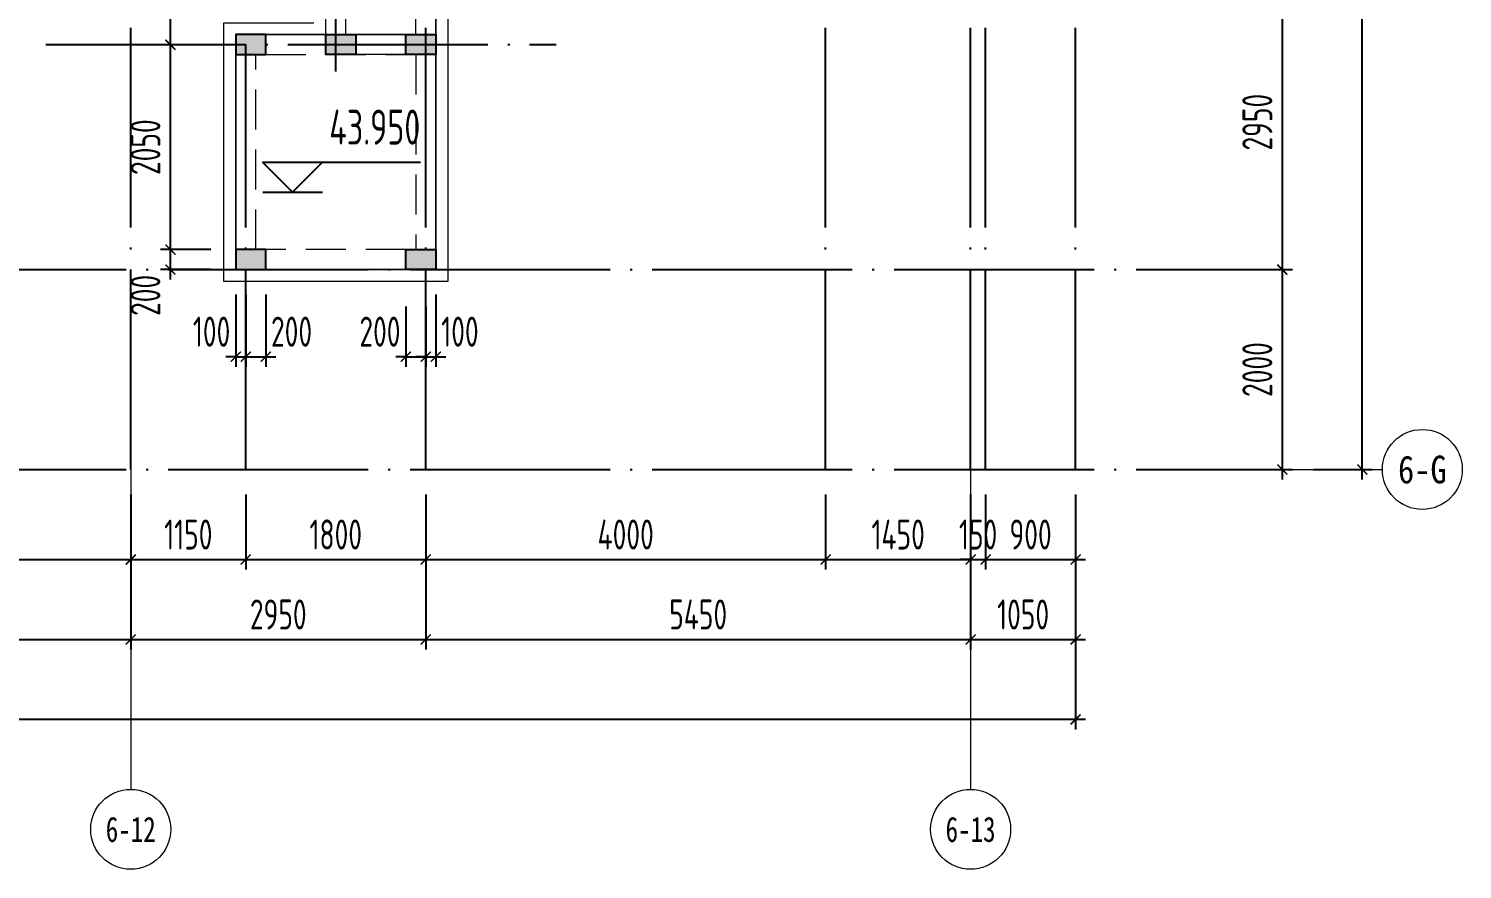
# Model space of a CAD drawing. Header units: millimetres. Extents: x -202076 to 1082610, y -439651 to 179350.
# Drawn here: x 365777 to 380116, y -404190 to -395780 of the extents above; entities that cross this region are included whole.
import ezdxf
from ezdxf.enums import TextEntityAlignment as Align

# ---------------------------------------------------------------- set-up
doc = ezdxf.new("R2010")
doc.units = ezdxf.units.MM
doc.header["$LTSCALE"] = 1000
doc.linetypes.add('DASHED', pattern=[0.75, 0.5, -0.25])
doc.linetypes.add('DOTE', pattern=[2.42, 2, -0.2, 0.02, -0.2])
for name, color, linetype in [('02-TEXT_轴号', 7, 'Continuous'), ('A_AXIS-轴线', 36, 'DOTE'), ('AXIS_TEXT', 7, 'Continuous'), ('COLU', 5, 'Continuous'), ('THIN', 7, 'Continuous')]:
    doc.layers.add(name, color=color, linetype=linetype)
for name, color, linetype, lineweight in [('BEAM', 4, 'DASHED', 0), ('DIM', 3, 'Continuous', 0), ('板洞边线', 3, 'Continuous', 18), ('砼梁', 4, 'Continuous', 18), ('边缘构件填充', 253, 'Continuous', 18)]:
    doc.layers.add(name, color=color, linetype=linetype, lineweight=lineweight)
doc.styles.add('_TCH_AXIS', font='STXIHEI.TTF', dxfattribs={"width": 0.75})
doc.styles.add('COMPLEX', font='COMPLEX')
doc.styles.add('TSSD_Dimension', font='tssdeng.shx', dxfattribs={"width": 0.7, "bigfont": 'hztxt.shx'})
doc.styles.add('TSSD_Label', font='tssdeng.shx', dxfattribs={"width": 0.7, "bigfont": 'Hztxt.shx'})
doc.dimstyles.new('TSSD_100_100', dxfattribs={"dimtxt": 300, "dimasz": 100, "dimexe": 100, "dimexo": 250, "dimgap": 100, "dimtad": 1, "dimdec": 0, "dimzin": 0, "dimdsep": 46, "dimtxsty": 'TSSD_Dimension', "dimblk": 'ARCHTICK', "dimcen": 0, "dimdle": 100, "dimclrt": 7, "dimadec": 0, "dimazin": 0, "dimtfac": 1, "dimtdec": 0, "dimtix": 1, "dimtmove": 2, "dimatfit": 3, "dimfxl": 1, "dimtolj": 1, "dimtzin": 0, "dimarcsym": 0})

# ---------------------------------------------------------------- blocks, each defined once
blk = doc.blocks.new('_AXISO')
blk.add_circle((0, 0), 0.5)
at = {"layer": 'AXIS_TEXT', "style": 'COMPLEX', "width": 1.041667}
blk.add_attdef('A', text='', height=0.56, dxfattribs=at).set_placement((-0.25, -0.28), (0.25, -0.28), align=Align.FIT)
blk = doc.blocks.new('_ARCHTICK')
at = {"color": 0, "linetype": 'ByBlock', "const_width": 0.15}
blk.add_lwpolyline([(-0.5, -0.5), (0.5, 0.5)], dxfattribs=at)
blk = doc.blocks.new('*D2573')
at = {"layer": 'Defpoints', "color": 0, "transparency": 16777216}
for p in [(378378, -390590), (379116, -390590), (378378, -400190)]:
    blk.add_point(p, dxfattribs=at)
at = {"layer": 'DIM', "color": 0, "lineweight": -2, "transparency": 16777216}
for p, q in [((378628, -390590), (379216, -390590)), ((379116, -400290), (379116, -390490)), ((378628, -400190), (379216, -400190))]:
    blk.add_line(p, q, dxfattribs=at)
at = {"layer": 'DIM', "color": 0, "lineweight": -2, "transparency": 16777216, "xscale": 100, "yscale": 100, "zscale": 100}
for p, rotation in [((379116, -390590), 90), ((379116, -400190), 270)]:
    blk.add_blockref('_ARCHTICK', p, dxfattribs=dict(at, rotation=rotation))
at = {"layer": 'DIM', "color": 7, "transparency": 16777216, "insert": (378866, -395390), "char_height": 300, "attachment_point": 5, "rotation": 90, "style": 'TSSD_Dimension'}
blk.add_mtext('\\A1;9600', dxfattribs=at)
blk = doc.blocks.new('*D2577')
at = {"layer": 'Defpoints', "color": 0, "transparency": 16777216}
for p in [(358398, -400190), (366798, -400190), (366798, -401890)]:
    blk.add_point(p, dxfattribs=at)
at = {"layer": 'DIM', "color": 0, "lineweight": -2, "transparency": 16777216}
for p, q in [((358398, -400440), (358398, -401990)), ((366798, -400440), (366798, -401990)), ((358298, -401890), (366898, -401890))]:
    blk.add_line(p, q, dxfattribs=at)
at = {"layer": 'DIM', "color": 0, "lineweight": -2, "transparency": 16777216, "xscale": 100, "yscale": 100, "zscale": 100, "rotation": 180}
blk.add_blockref('_ARCHTICK', (358398, -401890), dxfattribs=at)
at = {"layer": 'DIM', "color": 0, "lineweight": -2, "transparency": 16777216, "xscale": 100, "yscale": 100, "zscale": 100}
blk.add_blockref('_ARCHTICK', (366798, -401890), dxfattribs=at)
at = {"layer": 'DIM', "color": 7, "transparency": 16777216, "insert": (362598, -401640), "char_height": 300, "attachment_point": 5, "style": 'TSSD_Dimension'}
blk.add_mtext('\\A1;8400', dxfattribs=at)
blk = doc.blocks.new('*D2578')
at = {"layer": 'Defpoints', "color": 0, "transparency": 16777216}
for p in [(366798, -400190), (369748, -400190), (369748, -401890)]:
    blk.add_point(p, dxfattribs=at)
at = {"layer": 'DIM', "color": 0, "lineweight": -2, "transparency": 16777216}
for p, q in [((366798, -400440), (366798, -401990)), ((369748, -400440), (369748, -401990)), ((366698, -401890), (369848, -401890))]:
    blk.add_line(p, q, dxfattribs=at)
at = {"layer": 'DIM', "color": 0, "lineweight": -2, "transparency": 16777216, "xscale": 100, "yscale": 100, "zscale": 100, "rotation": 180}
blk.add_blockref('_ARCHTICK', (366798, -401890), dxfattribs=at)
at = {"layer": 'DIM', "color": 0, "lineweight": -2, "transparency": 16777216, "xscale": 100, "yscale": 100, "zscale": 100}
blk.add_blockref('_ARCHTICK', (369748, -401890), dxfattribs=at)
at = {"layer": 'DIM', "color": 7, "transparency": 16777216, "insert": (368273, -401640), "char_height": 300, "attachment_point": 5, "style": 'TSSD_Dimension'}
blk.add_mtext('\\A1;2950', dxfattribs=at)
blk = doc.blocks.new('*D2595')
at = {"layer": 'Defpoints', "color": 0, "transparency": 16777216}
for p in [(366798, -400190), (367948, -400190), (367948, -401090)]:
    blk.add_point(p, dxfattribs=at)
at = {"layer": 'DIM', "color": 0, "lineweight": -2, "transparency": 16777216}
for p, q in [((366798, -400440), (366798, -401190)), ((367948, -400440), (367948, -401190)), ((366698, -401090), (368048, -401090))]:
    blk.add_line(p, q, dxfattribs=at)
at = {"layer": 'DIM', "color": 0, "lineweight": -2, "transparency": 16777216, "xscale": 100, "yscale": 100, "zscale": 100, "rotation": 180}
blk.add_blockref('_ARCHTICK', (366798, -401090), dxfattribs=at)
at = {"layer": 'DIM', "color": 0, "lineweight": -2, "transparency": 16777216, "xscale": 100, "yscale": 100, "zscale": 100}
blk.add_blockref('_ARCHTICK', (367948, -401090), dxfattribs=at)
at = {"layer": 'DIM', "color": 7, "transparency": 16777216, "insert": (367373, -400840), "char_height": 300, "attachment_point": 5, "style": 'TSSD_Dimension'}
blk.add_mtext('\\A1;1150', dxfattribs=at)
blk = doc.blocks.new('*D2597')
at = {"layer": 'Defpoints', "color": 0, "transparency": 16777216}
for p in [(341598, -400190), (376248, -400190), (341598, -402690)]:
    blk.add_point(p, dxfattribs=at)
at = {"layer": 'DIM', "color": 0, "lineweight": -2, "transparency": 16777216}
for p, q in [((341598, -400440), (341598, -402790)), ((376248, -400440), (376248, -402790)), ((376348, -402690), (341498, -402690))]:
    blk.add_line(p, q, dxfattribs=at)
at = {"layer": 'DIM', "color": 0, "lineweight": -2, "transparency": 16777216, "xscale": 100, "yscale": 100, "zscale": 100, "rotation": 180}
blk.add_blockref('_ARCHTICK', (341598, -402690), dxfattribs=at)
at = {"layer": 'DIM', "color": 0, "lineweight": -2, "transparency": 16777216, "xscale": 100, "yscale": 100, "zscale": 100}
blk.add_blockref('_ARCHTICK', (376248, -402690), dxfattribs=at)
at = {"layer": 'DIM', "color": 7, "transparency": 16777216, "insert": (358923, -402440), "char_height": 300, "attachment_point": 5, "style": 'TSSD_Dimension'}
blk.add_mtext('\\A1;34650', dxfattribs=at)
blk = doc.blocks.new('*D2603')
at = {"layer": 'Defpoints', "color": 0, "transparency": 16777216}
for p in [(377578, -398190), (378316, -398190), (377578, -400190)]:
    blk.add_point(p, dxfattribs=at)
at = {"layer": 'DIM', "color": 0, "lineweight": -2, "transparency": 16777216}
for p, q in [((377828, -398190), (378416, -398190)), ((378316, -400290), (378316, -398090)), ((377828, -400190), (378416, -400190))]:
    blk.add_line(p, q, dxfattribs=at)
at = {"layer": 'DIM', "color": 0, "lineweight": -2, "transparency": 16777216, "xscale": 100, "yscale": 100, "zscale": 100}
for p, rotation in [((378316, -398190), 90), ((378316, -400190), 270)]:
    blk.add_blockref('_ARCHTICK', p, dxfattribs=dict(at, rotation=rotation))
at = {"layer": 'DIM', "color": 7, "transparency": 16777216, "insert": (378066, -399190), "char_height": 300, "attachment_point": 5, "rotation": 90, "style": 'TSSD_Dimension'}
blk.add_mtext('\\A1;2000', dxfattribs=at)
blk = doc.blocks.new('*D2566')
at = {"layer": 'Defpoints', "color": 0, "transparency": 16777216}
for p in [(363398, -400190), (366798, -400190), (366798, -401090)]:
    blk.add_point(p, dxfattribs=at)
at = {"layer": 'DIM', "color": 0, "lineweight": -2, "transparency": 16777216}
for p, q in [((363398, -400440), (363398, -401190)), ((366798, -400440), (366798, -401190)), ((363298, -401090), (366898, -401090))]:
    blk.add_line(p, q, dxfattribs=at)
at = {"layer": 'DIM', "color": 0, "lineweight": -2, "transparency": 16777216, "xscale": 100, "yscale": 100, "zscale": 100, "rotation": 180}
blk.add_blockref('_ARCHTICK', (363398, -401090), dxfattribs=at)
at = {"layer": 'DIM', "color": 0, "lineweight": -2, "transparency": 16777216, "xscale": 100, "yscale": 100, "zscale": 100}
blk.add_blockref('_ARCHTICK', (366798, -401090), dxfattribs=at)
at = {"layer": 'DIM', "color": 7, "transparency": 16777216, "insert": (365098, -400840), "char_height": 300, "attachment_point": 5, "style": 'TSSD_Dimension'}
blk.add_mtext('\\A1;3400', dxfattribs=at)
blk = doc.blocks.new('*D2563')
at = {"layer": 'Defpoints', "color": 0, "transparency": 16777216}
for p in [(367948, -400190), (369748, -400190), (369748, -401090)]:
    blk.add_point(p, dxfattribs=at)
at = {"layer": 'DIM', "color": 0, "lineweight": -2, "transparency": 16777216}
for p, q in [((367948, -400440), (367948, -401190)), ((369748, -400440), (369748, -401190)), ((367848, -401090), (369848, -401090))]:
    blk.add_line(p, q, dxfattribs=at)
at = {"layer": 'DIM', "color": 0, "lineweight": -2, "transparency": 16777216, "xscale": 100, "yscale": 100, "zscale": 100, "rotation": 180}
blk.add_blockref('_ARCHTICK', (367948, -401090), dxfattribs=at)
at = {"layer": 'DIM', "color": 0, "lineweight": -2, "transparency": 16777216, "xscale": 100, "yscale": 100, "zscale": 100}
blk.add_blockref('_ARCHTICK', (369748, -401090), dxfattribs=at)
at = {"layer": 'DIM', "color": 7, "transparency": 16777216, "insert": (368848, -400840), "char_height": 300, "attachment_point": 5, "style": 'TSSD_Dimension'}
blk.add_mtext('\\A1;1800', dxfattribs=at)
blk = doc.blocks.new('*D2553')
at = {"layer": 'Defpoints', "color": 0, "transparency": 16777216}
for p in [(377578, -395240), (378316, -395240), (377578, -398190)]:
    blk.add_point(p, dxfattribs=at)
at = {"layer": 'DIM', "color": 0, "lineweight": -2, "transparency": 16777216}
for p, q in [((378316, -398290), (378316, -395140)), ((377828, -395240), (378416, -395240)), ((377828, -398190), (378416, -398190))]:
    blk.add_line(p, q, dxfattribs=at)
at = {"layer": 'DIM', "color": 0, "lineweight": -2, "transparency": 16777216, "xscale": 100, "yscale": 100, "zscale": 100}
for p, rotation in [((378316, -395240), 90), ((378316, -398190), 270)]:
    blk.add_blockref('_ARCHTICK', p, dxfattribs=dict(at, rotation=rotation))
at = {"layer": 'DIM', "color": 7, "transparency": 16777216, "insert": (378066, -396715), "char_height": 300, "attachment_point": 5, "rotation": 90, "style": 'TSSD_Dimension'}
blk.add_mtext('\\A1;2950', dxfattribs=at)
blk = doc.blocks.new('*D2555')
at = {"layer": 'Defpoints', "color": 0, "transparency": 16777216}
for p in [(373748, -400190), (375198, -400190), (375198, -401090)]:
    blk.add_point(p, dxfattribs=at)
at = {"layer": 'DIM', "color": 0, "lineweight": -2, "transparency": 16777216}
for p, q in [((373748, -400440), (373748, -401190)), ((375198, -400440), (375198, -401190)), ((373648, -401090), (375298, -401090))]:
    blk.add_line(p, q, dxfattribs=at)
at = {"layer": 'DIM', "color": 0, "lineweight": -2, "transparency": 16777216, "xscale": 100, "yscale": 100, "zscale": 100, "rotation": 180}
blk.add_blockref('_ARCHTICK', (373748, -401090), dxfattribs=at)
at = {"layer": 'DIM', "color": 0, "lineweight": -2, "transparency": 16777216, "xscale": 100, "yscale": 100, "zscale": 100}
blk.add_blockref('_ARCHTICK', (375198, -401090), dxfattribs=at)
at = {"layer": 'DIM', "color": 7, "transparency": 16777216, "insert": (374473, -400840), "char_height": 300, "attachment_point": 5, "style": 'TSSD_Dimension'}
blk.add_mtext('\\A1;1450', dxfattribs=at)
blk = doc.blocks.new('*D2556')
at = {"layer": 'Defpoints', "color": 0, "transparency": 16777216}
for p in [(375198, -400190), (375348, -400190), (375348, -401090)]:
    blk.add_point(p, dxfattribs=at)
at = {"layer": 'DIM', "color": 0, "lineweight": -2, "transparency": 16777216}
for p, q in [((375198, -400440), (375198, -401190)), ((375348, -400440), (375348, -401190)), ((375198, -401090), (375098, -401090)), ((375198, -401090), (375348, -401090)), ((375348, -401090), (375448, -401090))]:
    blk.add_line(p, q, dxfattribs=at)
at = {"layer": 'DIM', "color": 0, "lineweight": -2, "transparency": 16777216, "xscale": 100, "yscale": 100, "zscale": 100}
blk.add_blockref('_ARCHTICK', (375198, -401090), dxfattribs=at)
at = {"layer": 'DIM', "color": 0, "lineweight": -2, "transparency": 16777216, "xscale": 100, "yscale": 100, "zscale": 100, "rotation": 180}
blk.add_blockref('_ARCHTICK', (375348, -401090), dxfattribs=at)
at = {"layer": 'DIM', "color": 7, "transparency": 16777216, "insert": (375273, -400840), "char_height": 300, "attachment_point": 5, "style": 'TSSD_Dimension'}
blk.add_mtext('\\A1;150', dxfattribs=at)
blk = doc.blocks.new('*D2557')
at = {"layer": 'Defpoints', "color": 0, "transparency": 16777216}
for p in [(375348, -400190), (376248, -400190), (376248, -401090)]:
    blk.add_point(p, dxfattribs=at)
at = {"layer": 'DIM', "color": 0, "lineweight": -2, "transparency": 16777216}
for p, q in [((375348, -400440), (375348, -401190)), ((376248, -400440), (376248, -401190)), ((375248, -401090), (376348, -401090))]:
    blk.add_line(p, q, dxfattribs=at)
at = {"layer": 'DIM', "color": 0, "lineweight": -2, "transparency": 16777216, "xscale": 100, "yscale": 100, "zscale": 100, "rotation": 180}
blk.add_blockref('_ARCHTICK', (375348, -401090), dxfattribs=at)
at = {"layer": 'DIM', "color": 0, "lineweight": -2, "transparency": 16777216, "xscale": 100, "yscale": 100, "zscale": 100}
blk.add_blockref('_ARCHTICK', (376248, -401090), dxfattribs=at)
at = {"layer": 'DIM', "color": 7, "transparency": 16777216, "insert": (375798, -400840), "char_height": 300, "attachment_point": 5, "style": 'TSSD_Dimension'}
blk.add_mtext('\\A1;900', dxfattribs=at)
blk = doc.blocks.new('*D2567')
at = {"layer": 'Defpoints', "color": 0, "transparency": 16777216}
for p in [(369748, -400190), (375198, -400190), (375198, -401890)]:
    blk.add_point(p, dxfattribs=at)
at = {"layer": 'DIM', "color": 0, "lineweight": -2, "transparency": 16777216}
for p, q in [((369748, -400440), (369748, -401990)), ((375198, -400440), (375198, -401990)), ((369648, -401890), (375298, -401890))]:
    blk.add_line(p, q, dxfattribs=at)
at = {"layer": 'DIM', "color": 0, "lineweight": -2, "transparency": 16777216, "xscale": 100, "yscale": 100, "zscale": 100, "rotation": 180}
blk.add_blockref('_ARCHTICK', (369748, -401890), dxfattribs=at)
at = {"layer": 'DIM', "color": 0, "lineweight": -2, "transparency": 16777216, "xscale": 100, "yscale": 100, "zscale": 100}
blk.add_blockref('_ARCHTICK', (375198, -401890), dxfattribs=at)
at = {"layer": 'DIM', "color": 7, "transparency": 16777216, "insert": (372473, -401640), "char_height": 300, "attachment_point": 5, "style": 'TSSD_Dimension'}
blk.add_mtext('\\A1;5450', dxfattribs=at)
blk = doc.blocks.new('*D2568')
at = {"layer": 'Defpoints', "color": 0, "transparency": 16777216}
for p in [(375198, -400190), (376248, -400190), (376248, -401890)]:
    blk.add_point(p, dxfattribs=at)
at = {"layer": 'DIM', "color": 0, "lineweight": -2, "transparency": 16777216}
for p, q in [((375198, -400440), (375198, -401990)), ((376248, -400440), (376248, -401990)), ((375098, -401890), (376348, -401890))]:
    blk.add_line(p, q, dxfattribs=at)
at = {"layer": 'DIM', "color": 0, "lineweight": -2, "transparency": 16777216, "xscale": 100, "yscale": 100, "zscale": 100, "rotation": 180}
blk.add_blockref('_ARCHTICK', (375198, -401890), dxfattribs=at)
at = {"layer": 'DIM', "color": 0, "lineweight": -2, "transparency": 16777216, "xscale": 100, "yscale": 100, "zscale": 100}
blk.add_blockref('_ARCHTICK', (376248, -401890), dxfattribs=at)
at = {"layer": 'DIM', "color": 7, "transparency": 16777216, "insert": (375723, -401640), "char_height": 300, "attachment_point": 5, "style": 'TSSD_Dimension'}
blk.add_mtext('\\A1;1050', dxfattribs=at)
blk = doc.blocks.new('*D2645')
at = {"layer": 'Defpoints', "color": 0, "transparency": 16777216}
for p in [(367848, -398190), (367948, -398190), (367948, -399061)]:
    blk.add_point(p, dxfattribs=at)
at = {"layer": 'DIM', "color": 0, "lineweight": -2, "transparency": 16777216}
for p, q in [((367848, -398440), (367848, -399161)), ((367948, -398440), (367948, -399161)), ((367848, -399061), (367748, -399061)), ((367848, -399061), (367948, -399061)), ((367948, -399061), (368048, -399061))]:
    blk.add_line(p, q, dxfattribs=at)
at = {"layer": 'DIM', "color": 0, "lineweight": -2, "transparency": 16777216, "xscale": 100, "yscale": 100, "zscale": 100}
blk.add_blockref('_ARCHTICK', (367848, -399061), dxfattribs=at)
at = {"layer": 'DIM', "color": 0, "lineweight": -2, "transparency": 16777216, "xscale": 100, "yscale": 100, "zscale": 100, "rotation": 180}
blk.add_blockref('_ARCHTICK', (367948, -399061), dxfattribs=at)
at = {"layer": 'DIM', "color": 7, "transparency": 16777216, "insert": (367606, -398811), "char_height": 300, "attachment_point": 5, "style": 'TSSD_Dimension'}
blk.add_mtext('\\A1;100', dxfattribs=at)
blk = doc.blocks.new('*D2646')
at = {"layer": 'Defpoints', "color": 0, "transparency": 16777216}
for p in [(369848, -398190), (369748, -398310), (369848, -399061)]:
    blk.add_point(p, dxfattribs=at)
at = {"layer": 'DIM', "color": 0, "lineweight": -2, "transparency": 16777216}
for p, q in [((369848, -398440), (369848, -399161)), ((369748, -398560), (369748, -399161)), ((369748, -399061), (369648, -399061)), ((369748, -399061), (369848, -399061)), ((369848, -399061), (369948, -399061))]:
    blk.add_line(p, q, dxfattribs=at)
at = {"layer": 'DIM', "color": 0, "lineweight": -2, "transparency": 16777216, "xscale": 100, "yscale": 100, "zscale": 100}
blk.add_blockref('_ARCHTICK', (369748, -399061), dxfattribs=at)
at = {"layer": 'DIM', "color": 0, "lineweight": -2, "transparency": 16777216, "xscale": 100, "yscale": 100, "zscale": 100, "rotation": 180}
blk.add_blockref('_ARCHTICK', (369848, -399061), dxfattribs=at)
at = {"layer": 'DIM', "color": 7, "transparency": 16777216, "insert": (370090, -398811), "char_height": 300, "attachment_point": 5, "style": 'TSSD_Dimension'}
blk.add_mtext('\\A1;100', dxfattribs=at)
blk = doc.blocks.new('*D2647')
at = {"layer": 'Defpoints', "color": 0, "transparency": 16777216}
for p in [(367194, -397990), (367848, -397990), (367848, -398190)]:
    blk.add_point(p, dxfattribs=at)
at = {"layer": 'DIM', "color": 0, "lineweight": -2, "transparency": 16777216}
for p, q in [((367194, -398290), (367194, -397890)), ((367598, -397990), (367094, -397990)), ((367598, -398190), (367094, -398190))]:
    blk.add_line(p, q, dxfattribs=at)
at = {"layer": 'DIM', "color": 0, "lineweight": -2, "transparency": 16777216, "xscale": 100, "yscale": 100, "zscale": 100}
for p, rotation in [((367194, -397990), 90), ((367194, -398190), 270)]:
    blk.add_blockref('_ARCHTICK', p, dxfattribs=dict(at, rotation=rotation))
at = {"layer": 'DIM', "color": 7, "transparency": 16777216, "insert": (366944, -398448), "char_height": 300, "attachment_point": 5, "rotation": 90, "style": 'TSSD_Dimension'}
blk.add_mtext('\\A1;200', dxfattribs=at)
blk = doc.blocks.new('*D3336')
at = {"layer": 'Defpoints', "color": 0, "transparency": 16777216}
for p in [(367948, -398190), (368148, -398190), (368148, -399061)]:
    blk.add_point(p, dxfattribs=at)
at = {"layer": 'DIM', "color": 0, "lineweight": -2, "transparency": 16777216}
for p, q in [((367948, -398440), (367948, -399161)), ((368148, -398440), (368148, -399161)), ((367848, -399061), (368248, -399061))]:
    blk.add_line(p, q, dxfattribs=at)
at = {"layer": 'DIM', "color": 0, "lineweight": -2, "transparency": 16777216, "xscale": 100, "yscale": 100, "zscale": 100, "rotation": 180}
blk.add_blockref('_ARCHTICK', (367948, -399061), dxfattribs=at)
at = {"layer": 'DIM', "color": 0, "lineweight": -2, "transparency": 16777216, "xscale": 100, "yscale": 100, "zscale": 100}
blk.add_blockref('_ARCHTICK', (368148, -399061), dxfattribs=at)
at = {"layer": 'DIM', "color": 7, "transparency": 16777216, "insert": (368406, -398811), "char_height": 300, "attachment_point": 5, "style": 'TSSD_Dimension'}
blk.add_mtext('\\A1;200', dxfattribs=at)
blk = doc.blocks.new('*D3337')
at = {"layer": 'Defpoints', "color": 0, "transparency": 16777216}
for p in [(369548, -398310), (369748, -398310), (369748, -399061)]:
    blk.add_point(p, dxfattribs=at)
at = {"layer": 'DIM', "color": 0, "lineweight": -2, "transparency": 16777216}
for p, q in [((369548, -398560), (369548, -399161)), ((369748, -398560), (369748, -399161)), ((369548, -399061), (369448, -399061)), ((369548, -399061), (369748, -399061)), ((369748, -399061), (369848, -399061))]:
    blk.add_line(p, q, dxfattribs=at)
at = {"layer": 'DIM', "color": 0, "lineweight": -2, "transparency": 16777216, "xscale": 100, "yscale": 100, "zscale": 100}
blk.add_blockref('_ARCHTICK', (369548, -399061), dxfattribs=at)
at = {"layer": 'DIM', "color": 0, "lineweight": -2, "transparency": 16777216, "xscale": 100, "yscale": 100, "zscale": 100, "rotation": 180}
blk.add_blockref('_ARCHTICK', (369748, -399061), dxfattribs=at)
at = {"layer": 'DIM', "color": 7, "transparency": 16777216, "insert": (369290, -398811), "char_height": 300, "attachment_point": 5, "style": 'TSSD_Dimension'}
blk.add_mtext('\\A1;200', dxfattribs=at)
blk = doc.blocks.new('*D3340')
at = {"layer": 'Defpoints', "color": 0, "transparency": 16777216}
for p in [(367194, -395940), (367848, -395940), (367848, -397990)]:
    blk.add_point(p, dxfattribs=at)
at = {"layer": 'DIM', "color": 0, "lineweight": -2, "transparency": 16777216}
for p, q in [((367194, -398090), (367194, -395840)), ((367598, -395940), (367094, -395940)), ((367598, -397990), (367094, -397990))]:
    blk.add_line(p, q, dxfattribs=at)
at = {"layer": 'DIM', "color": 0, "lineweight": -2, "transparency": 16777216, "xscale": 100, "yscale": 100, "zscale": 100}
for p, rotation in [((367194, -395940), 90), ((367194, -397990), 270)]:
    blk.add_blockref('_ARCHTICK', p, dxfattribs=dict(at, rotation=rotation))
at = {"layer": 'DIM', "color": 7, "transparency": 16777216, "insert": (366944, -396965), "char_height": 300, "attachment_point": 5, "rotation": 90, "style": 'TSSD_Dimension'}
blk.add_mtext('\\A1;2050', dxfattribs=at)
blk = doc.blocks.new('*D3341')
at = {"layer": 'Defpoints', "color": 0, "transparency": 16777216}
for p in [(367194, -394890), (367848, -394890), (367848, -395940)]:
    blk.add_point(p, dxfattribs=at)
at = {"layer": 'DIM', "color": 0, "lineweight": -2, "transparency": 16777216}
for p, q in [((367598, -394890), (367094, -394890)), ((367194, -396040), (367194, -394790)), ((367598, -395940), (367094, -395940))]:
    blk.add_line(p, q, dxfattribs=at)
at = {"layer": 'DIM', "color": 0, "lineweight": -2, "transparency": 16777216, "xscale": 100, "yscale": 100, "zscale": 100}
for p, rotation in [((367194, -394890), 90), ((367194, -395940), 270)]:
    blk.add_blockref('_ARCHTICK', p, dxfattribs=dict(at, rotation=rotation))
at = {"layer": 'DIM', "color": 7, "transparency": 16777216, "insert": (366944, -395415), "char_height": 300, "attachment_point": 5, "rotation": 90, "style": 'TSSD_Dimension'}
blk.add_mtext('\\A1;1050', dxfattribs=at)
blk = doc.blocks.new('*D3633')
at = {"layer": 'Defpoints', "color": 0, "transparency": 16777216}
for p in [(369748, -400190), (373748, -400190), (373748, -401090)]:
    blk.add_point(p, dxfattribs=at)
at = {"layer": 'DIM', "color": 0, "lineweight": -2, "transparency": 16777216}
for p, q in [((369748, -400440), (369748, -401190)), ((373748, -400440), (373748, -401190)), ((369648, -401090), (373848, -401090))]:
    blk.add_line(p, q, dxfattribs=at)
at = {"layer": 'DIM', "color": 0, "lineweight": -2, "transparency": 16777216, "xscale": 100, "yscale": 100, "zscale": 100, "rotation": 180}
blk.add_blockref('_ARCHTICK', (369748, -401090), dxfattribs=at)
at = {"layer": 'DIM', "color": 0, "lineweight": -2, "transparency": 16777216, "xscale": 100, "yscale": 100, "zscale": 100}
blk.add_blockref('_ARCHTICK', (373748, -401090), dxfattribs=at)
at = {"layer": 'DIM', "color": 7, "transparency": 16777216, "insert": (371748, -400840), "char_height": 300, "attachment_point": 5, "style": 'TSSD_Dimension'}
blk.add_mtext('\\A1;4000', dxfattribs=at)

msp = doc.modelspace()

# ---------------------------------------------------------------- hatches: boundary and pattern name
at = {"layer": '边缘构件填充'}
h = msp.add_hatch(color=256, dxfattribs=at)
h.dxf.hatch_style = 1
h.paths.add_polyline_path([(368147.6, -395839.5), (367847.6, -395839.5), (367847.6, -396039.5), (368147.6, -396039.5)])
h = msp.add_hatch(color=256, dxfattribs=at)
h.dxf.hatch_style = 1
h.paths.add_polyline_path([(368747.6, -395839.5), (369047.6, -395839.5), (369047.6, -396039.5), (368747.6, -396039.5)])
h = msp.add_hatch(color=256, dxfattribs=at)
h.dxf.hatch_style = 1
h.paths.add_polyline_path([(369547.6, -395839.5), (369847.6, -395839.5), (369847.6, -396039.5), (369547.6, -396039.5)])
h = msp.add_hatch(color=256, dxfattribs=at)
h.dxf.hatch_style = 1
h.paths.add_polyline_path([(368147.6, -397989.5), (367847.6, -397989.5), (367847.6, -398189.5), (368147.6, -398189.5)])
h = msp.add_hatch(color=256, dxfattribs=at)
h.dxf.hatch_style = 1
h.paths.add_polyline_path([(369547.6, -397989.5), (369847.6, -397989.5), (369847.6, -398189.5), (369547.6, -398189.5)])

# ---------------------------------------------------------------- linework, layer by layer
at = {"layer": 'A_AXIS-轴线'}
for p, q in [((366797.6, -400189.5), (366797.6, -387589.5)), ((368847.6, -396209), (368847.6, -387589.5)), ((369747.6, -400189.5), (369747.6, -387589.5)), ((373747.6, -400189.5), (373747.6, -387589.5)), ((375197.6, -400189.5), (375197.6, -387589.5)), ((375347.6, -400189.5), (375347.6, -387589.5)), ((376247.6, -400189.5), (376247.6, -387589.5)), ((365947.6, -395939.5), (371053.8, -395939.5)), ((367947.6, -400189.5), (367947.6, -395939.5)), ((340552.8, -398189.5), (377877.8, -398189.5)), ((340552.8, -400189.5), (377877.8, -400189.5))]:
    msp.add_line(p, q, dxfattribs=at)
at = {"layer": 'BEAM', "ltscale": 0.8}
for p, q in [((368947.6, -395839.5), (368947.6, -394989.5)), ((369647.6, -395839.5), (369647.6, -394989.5)), ((368047.6, -397989.5), (368047.6, -396039.5)), ((368147.6, -396039.5), (369547.6, -396039.5)), ((369647.6, -396039.5), (369647.6, -397989.5)), ((369547.6, -397989.5), (368147.6, -397989.5))]:
    msp.add_line(p, q, dxfattribs=at)
at = {"layer": 'COLU'}
for points in [[(368147.6, -395839.5), (367847.6, -395839.5), (367847.6, -396039.5), (368147.6, -396039.5)], [(368747.6, -395839.5), (369047.6, -395839.5), (369047.6, -396039.5), (368747.6, -396039.5)], [(369547.6, -395839.5), (369847.6, -395839.5), (369847.6, -396039.5), (369547.6, -396039.5)], [(368147.6, -397989.5), (367847.6, -397989.5), (367847.6, -398189.5), (368147.6, -398189.5)], [(369547.6, -397989.5), (369847.6, -397989.5), (369847.6, -398189.5), (369547.6, -398189.5)]]:
    msp.add_lwpolyline(points, close=True, dxfattribs=at)
at = {"layer": 'DIM'}
for p, q in [((366797.6, -400189.5), (366797.6, -403389.5)), ((375197.6, -400189.5), (375197.6, -403389.5)), ((377877.8, -400189.5), (379316.2, -400189.5))]:
    msp.add_line(p, q, dxfattribs=at)
at = {"layer": 'THIN'}
for p, q in [((368414.2, -397414.4), (368114.2, -397114.4)), ((368114.2, -397114.4), (368714.2, -397114.4)), ((368414.2, -397414.4), (368714.2, -397114.4)), ((368714.2, -397114.4), (369694.2, -397114.4)), ((368119.4, -397414.4), (368714.2, -397414.4))]:
    msp.add_line(p, q, dxfattribs=at)
at = {"layer": '板洞边线'}
msp.add_lwpolyline([(369967.6, -394989.5), (369967.6, -394989.5), (369967.6, -398309.5), (367727.6, -398309.5), (367727.6, -395719.5), (368627.6, -395719.5)], dxfattribs=at)
msp.add_lwpolyline([(367847.6, -395839.5), (369847.6, -395839.5), (369847.6, -398189.5), (367847.6, -398189.5)], close=True, dxfattribs=at)
at = {"layer": '砼梁'}
for p, q in [((368747.6, -395839.5), (368747.6, -394989.5)), ((369847.6, -395839.5), (369847.6, -394989.5)), ((369547.6, -395839.5), (368147.6, -395839.5)), ((367847.6, -396039.5), (367847.6, -397989.5)), ((369847.6, -397989.5), (369847.6, -396039.5)), ((368147.6, -398189.5), (369547.6, -398189.5))]:
    msp.add_line(p, q, dxfattribs=at)
msp.add_lwpolyline([(368747.6, -394789.5), (369847.6, -394789.5), (369847.6, -396039.5), (368747.6, -396039.5)], close=True, dxfattribs=at)

# ---------------------------------------------------------------- block references
at = {"layer": 'DIM'}
ref = msp.add_blockref('_AXISO', (379716.2, -400189.5), dxfattribs=dict(at, xscale=800, yscale=800, zscale=800))
ref.add_attrib('A', '6-G', dxfattribs={"layer": '02-TEXT_轴号', "height": 277.76, "style": '_TCH_AXIS', "width": 0.743037}).set_placement((379473.1, -400328.4), (379959.4, -400328.4), align=Align.FIT)
ref = msp.add_blockref('_AXISO', (366797.6, -403789.5), dxfattribs=dict(at, xscale=800, yscale=800, zscale=800))
ref.add_attrib('A', '6-12', dxfattribs={"layer": '02-TEXT_轴号', "height": 252.11, "style": '_TCH_AXIS', "width": 0.743037}).set_placement((366547.6, -403915.6), (367047.7, -403915.6), align=Align.FIT)
ref = msp.add_blockref('_AXISO', (375197.6, -403789.5), dxfattribs=dict(at, xscale=800, yscale=800, zscale=800))
ref.add_attrib('A', '6-13', dxfattribs={"layer": '02-TEXT_轴号', "height": 252.11, "style": '_TCH_AXIS', "width": 0.743037}).set_placement((374947.6, -403915.6), (375447.7, -403915.6), align=Align.FIT)

# ---------------------------------------------------------------- texts
at = {"layer": 'THIN', "style": 'TSSD_Label', "width": 0.7}
msp.add_text('43.950', height=350, dxfattribs=at).set_placement((369694.2, -397044.4), align=Align.BOTTOM_RIGHT)

# ---------------------------------------------------------------- dimensions: what is measured, and where the dimension line sits
at = {"layer": 'DIM'}
for base, p1, p2, picture, middle in [((379116.2, -390589.5), (378377.8, -400189.5), (378377.8, -390589.5), '*D2573', (378866.2, -395389.5)), ((367193.8, -394889.5), (367847.6, -395939.5), (367847.6, -394889.5), '*D3341', (366943.8, -395414.5)), ((378316.2, -395239.5), (377577.8, -398189.5), (377577.8, -395239.5), '*D2553', (378066.2, -396714.5)), ((367193.8, -395939.5), (367847.6, -397989.5), (367847.6, -395939.5), '*D3340', (366943.8, -396964.5)), ((378316.2, -398189.5), (377577.8, -400189.5), (377577.8, -398189.5), '*D2603', (378066.2, -399189.5))]:
    dim = msp.add_linear_dim(base=base, p1=p1, p2=p2, angle=90, dimstyle='TSSD_100_100', dxfattribs=at)
    dim.commit()
    dim.dimension.update_dxf_attribs({"geometry": picture, "text_midpoint": middle})
dim = msp.add_linear_dim(base=(367193.8, -397989.5), p1=(367847.6, -398189.5), p2=(367847.6, -397989.5), angle=90, dimstyle='TSSD_100_100', dxfattribs=at)
dim.commit()
dim.dimension.update_dxf_attribs({"geometry": '*D2647', "text_midpoint": (366943.8, -398447.6), "dimtype": 160})
for base, p1, p2, picture, middle in [((367947.6, -399060.7), (367847.6, -398189.5), (367947.6, -398189.5), '*D2645', (367605.7, -398810.7)), ((368147.6, -399060.7), (367947.6, -398189.5), (368147.6, -398189.5), '*D3336', (368405.7, -398810.7)), ((369847.6, -399060.7), (369747.6, -398309.5), (369847.6, -398189.5), '*D2646', (370089.6, -398810.7)), ((369747.6, -399060.7), (369547.6, -398309.5), (369747.6, -398309.5), '*D3337', (369289.6, -398810.7))]:
    dim = msp.add_linear_dim(base=base, p1=p1, p2=p2, dimstyle='TSSD_100_100', dxfattribs=at)
    dim.commit()
    dim.dimension.update_dxf_attribs({"geometry": picture, "text_midpoint": middle, "dimtype": 160})
for base, p1, p2, picture, middle in [((341597.6, -402689.5), (376247.6, -400189.5), (341597.6, -400189.5), '*D2597', (358922.6, -402439.5)), ((366797.6, -401889.5), (358397.6, -400189.5), (366797.6, -400189.5), '*D2577', (362597.6, -401639.5)), ((366797.6, -401089.5), (363398, -400189.5), (366797.6, -400189.5), '*D2566', (365097.8, -400839.5)), ((369747.6, -401889.5), (366797.6, -400189.5), (369747.6, -400189.5), '*D2578', (368272.6, -401639.5)), ((367947.6, -401089.5), (366797.6, -400189.5), (367947.6, -400189.5), '*D2595', (367372.6, -400839.5)), ((369747.6, -401089.5), (367947.6, -400189.5), (369747.6, -400189.5), '*D2563', (368847.6, -400839.5)), ((375197.6, -401889.5), (369747.6, -400189.5), (375197.6, -400189.5), '*D2567', (372472.6, -401639.5)), ((373747.6, -401089.5), (369747.6, -400189.5), (373747.6, -400189.5), '*D3633', (371747.6, -400839.5)), ((375197.6, -401089.5), (373747.6, -400189.5), (375197.6, -400189.5), '*D2555', (374472.6, -400839.5)), ((375347.6, -401089.5), (375197.6, -400189.5), (375347.6, -400189.5), '*D2556', (375272.6, -400839.5)), ((376247.6, -401889.5), (375197.6, -400189.5), (376247.6, -400189.5), '*D2568', (375722.6, -401639.5)), ((376247.6, -401089.5), (375347.6, -400189.5), (376247.6, -400189.5), '*D2557', (375797.6, -400839.5))]:
    dim = msp.add_linear_dim(base=base, p1=p1, p2=p2, dimstyle='TSSD_100_100', dxfattribs=at)
    dim.commit()
    dim.dimension.update_dxf_attribs({"geometry": picture, "text_midpoint": middle})

doc.saveas('drawing.dxf')
